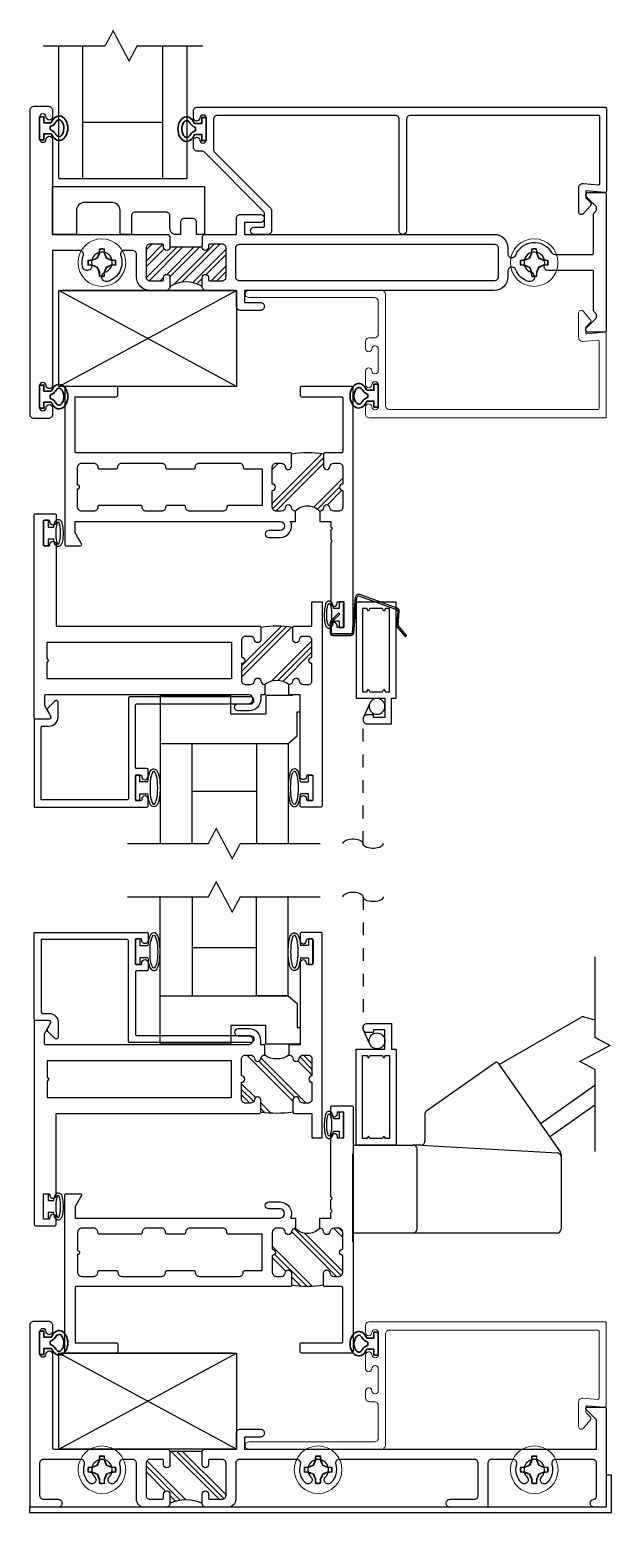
# Model space of a CAD drawing. Extents: x -138 to 168, y -127 to 80.
# Drawn here: x -7.88 to -3.33, y 59.76 to 71.35 of the extents above; entities that cross this region are included whole.
import ezdxf

# ---------------------------------------------------------------- set-up
doc = ezdxf.new("R2010")
doc.units = 0
doc.header["$MEASUREMENT"] = 0
doc.linetypes.add('HIDDEN', pattern=[0.375, 0.25, -0.125])
doc.layers.get('0').update_dxf_attribs({"linetype": 'CONTINUOUS'})
doc.layers.add('ALUM-RED', color=1, linetype='CONTINUOUS', lineweight=9)
doc.layers.add('PROFILE NUMBER', color=150, linetype='CONTINUOUS', lineweight=35)
for name, color, linetype in [('DIM', 7, 'CONTINUOUS'), ('FRAME', 1, 'CONTINUOUS'), ('GEOMETRY', 1, 'CONTINUOUS'), ('GLASS', 7, 'CONTINUOUS'), ('GLAZING', 7, 'CONTINUOUS'), ('MISC', 7, 'CONTINUOUS'), ('SCREEN', 5, 'CONTINUOUS'), ('SCREEN_CLIP', 7, 'CONTINUOUS'), ('SETTING_BLOCK', 4, 'CONTINUOUS'), ('TEXT', 7, 'CONTINUOUS'), ('VENT', 5, 'CONTINUOUS')]:
    doc.layers.add(name, color=color, linetype=linetype)

# ---------------------------------------------------------------- blocks, each defined once
blk = doc.blocks.new('3801 1 INCH GLASS STOP')
blk.add_lwpolyline([(2.741, 0.327, -0.414214), (2.769, 0.299, -0.414214), (2.741, 0.271), (2.669, 0.271, 0.414214), (2.659, 0.261), (2.659, 0.167, 0.198912), (2.668, 0.145), (3.128, -0.315, 0.198912), (3.15, -0.324), (3.183, -0.324, -0.414214), (3.214, -0.355), (3.214, -0.408, -0.414214), (3.189, -0.433, -0.399638), (3.164, -0.41, 0.400364), (3.139, -0.386, 0.414214), (3.114, -0.411), (3.114, -0.581, 0.414214), (3.139, -0.606), (3.139, -0.606, 0.399638), (3.164, -0.582, -0.399638), (3.189, -0.558, -0.414214), (3.214, -0.583), (3.214, -0.637, -0.414214), (3.183, -0.668), (-0.001, -0.668, -0.414214), (-0.011, -0.658), (-0.011, -0.01, -0.440011), (0, 0), (0.149, -0.013), (0.149, 0.04), (0.115, 0.074, -0.395486), (0.114, 0.102), (0.17, 0.165, -0.691708), (0.205, 0.152), (0.205, -0.04, -0.440011), (0.171, -0.071), (0.05, -0.061, 0.440011), (0.039, -0.071), (0.039, -0.593, 0.414214), (0.049, -0.603), (1.52, -0.603, 0.414214), (1.551, -0.572), (1.551, 0.299, -0.414214), (1.579, 0.327, -0.414214), (1.607, 0.299), (1.607, -0.572, 0.414214), (1.638, -0.603), (3.027, -0.603, 0.414214), (3.058, -0.572), (3.058, -0.337, 0.198912), (3.049, -0.315), (2.612, 0.122, -0.198912), (2.603, 0.144), (2.603, 0.296, -0.414214), (2.634, 0.327)], format="xyb", close=True)
blk = doc.blocks.new('3806 MULLION')
h = blk.add_hatch()
h.set_pattern_fill('ANSI32', color=256, scale=0.25, style=0)
h.set_pattern_definition([(45, (-1.96831, -4.979215), (-0.0662913, 0.0662913), []), (45, (-1.92411, -4.979215), (-0.0662913, 0.0662913), [])])
h.paths.add_polyline_path([(-1.369, 0.094, -0.414214), (-1.394, 0.118), (-1.394, 0.134, 0.414214), (-1.404, 0.144), (-1.5, 0.144, 0.414214), (-1.531, 0.113), (-1.531, -0.113, 0.414214), (-1.5, -0.143), (-1.404, -0.143, 0.414214), (-1.394, -0.133), (-1.394, -0.118, -0.414214), (-1.369, -0.094, -0.414214), (-1.344, -0.118), (-1.093, -0.118, -0.414214), (-1.068, -0.094, -0.414214), (-1.043, -0.118), (-1.043, -0.133, 0.414214), (-1.033, -0.143), (-0.937, -0.143, 0.414214), (-0.906, -0.113), (-0.906, 0.113, 0.414214), (-0.937, 0.144), (-1.033, 0.144, 0.414214), (-1.043, 0.134), (-1.043, 0.118, -0.414214), (-1.068, 0.094, -0.414214), (-1.093, 0.118), (-1.093, 0.188, -0.275826), (-1.344, 0.188), (-1.344, 0.118, -0.414214)])
for p, q in [((-1.344, -0.118), (-1.093, -0.118)), ((-1.344, -0.203), (-1.344, -0.133))]:
    blk.add_line(p, q)
for points in [[(-1.093, -0.133), (-1.093, -0.118, -0.414214), (-1.068, -0.094, -0.414214), (-1.043, -0.118), (-1.043, -0.133, 0.414214), (-1.033, -0.143), (-0.937, -0.143, 0.414214), (-0.906, -0.113), (-0.906, 0.113, 0.414214), (-0.937, 0.144), (-1.033, 0.144, 0.414214), (-1.043, 0.134), (-1.043, 0.118, -0.414214), (-1.068, 0.094, -0.414214), (-1.093, 0.118), (-1.093, 0.188, -0.414214), (-1.062, 0.219), (-0.937, 0.219, -0.414214), (-0.831, 0.113), (-0.831, -0.062, 0.414214), (-0.8, -0.094), (-0.738, -0.094, 0.517938), (-0.709, -0.052, -0.42659), (-0.608, 0.149, -0.510157), (-0.56, 0.113), (-0.56, 0.112, -0.323599), (-0.586, 0.077, 2.284894), (-0.483, 0.018, -0.323599), (-0.466, 0.058), (-0.465, 0.058, -0.510157), (-0.41, 0.035, -0.142368), (-0.415, -0.052, 0.517938), (-0.386, -0.094), (-0.175, -0.094), (-0.175, 0.91), (-0.175, 0.961, -0.414214), (-0.15, 0.986, -0.399638), (-0.125, 0.962, 0.399638), (-0.1, 0.939), (-0.1, 0.939, 0.414214), (-0.075, 0.964), (-0.075, 1.134, 0.414214), (-0.1, 1.159), (-0.1, 1.159, 0.399638), (-0.125, 1.135, -0.399638), (-0.15, 1.111), (-0.15, 1.111, -0.414214), (-0.175, 1.136), (-0.175, 1.188, -0.414214), (-0.144, 1.219), (-0.031, 1.219, -0.414214), (0, 1.188), (0, 0), (0, -1.188, -0.414214), (-0.031, -1.219), (-0.144, -1.219, -0.414214), (-0.175, -1.188), (-0.175, -1.136, -0.414214), (-0.15, -1.111), (-0.15, -1.111, -0.399638), (-0.125, -1.135, 0.399638), (-0.1, -1.159), (-0.1, -1.159, 0.414214), (-0.075, -1.133), (-0.075, -0.964, 0.414214), (-0.1, -0.938), (-0.1, -0.938, 0.399638), (-0.125, -0.962, -0.399638), (-0.15, -0.986, -0.414214), (-0.175, -0.961), (-0.175, -0.909), (-0.175, -0.219), (-1.078, -0.219), (-1.093, -0.203)], [(-3.625, -0.143, -0.414214), (-3.656, -0.113), (-3.656, 0.113, -0.414214), (-3.625, 0.144), (-1.637, 0.144, -0.414214), (-1.606, 0.113), (-1.606, -0.113, -0.414214), (-1.637, -0.143)]]:
    blk.add_lwpolyline(points, format="xyb", close=True)
blk.add_lwpolyline([(-1.344, -0.203), (-1.359, -0.219), (-1.612, -0.219), (-1.612, -0.344, -0.414214), (-1.643, -0.374), (-1.799, -0.374, -0.414214), (-1.83, -0.344, -0.414214), (-1.799, -0.312), (-1.674, -0.312), (-1.674, -0.219), (-3.625, -0.219, -0.414214), (-3.731, -0.113), (-3.731, -0.068, 0.414214), (-3.762, -0.037), (-3.764, -0.037, 0.308174), (-3.793, -0.057, -0.627979), (-4.073, -0.078, 0.267949), (-4.1, -0.062), (-4.39, -0.062, 0.414214), (-4.4, -0.072), (-4.4, -0.37, -0.237131), (-4.413, -0.395, 0.457629), (-4.416, -0.441), (-4.346, -0.511, -0.668179), (-4.36, -0.546), (-4.49, -0.546, -0.414214), (-4.5, -0.535), (-4.5, 0), (-4.5, 0.536, -0.414214), (-4.49, 0.546), (-4.36, 0.546, -0.668179), (-4.346, 0.511), (-4.416, 0.441, 0.457629), (-4.413, 0.395, -0.237131), (-4.4, 0.37), (-4.4, 0.073, 0.414214), (-4.39, 0.063), (-4.045, 0.063, -0.500407), (-4.016, 0.023, 2.386509), (-3.914, 0.077, -0.326072), (-3.94, 0.113, -0.502305), (-3.892, 0.149, -0.227368), (-3.793, 0.057, 0.308174), (-3.764, 0.038), (-3.762, 0.038, 0.414214), (-3.731, 0.069), (-3.731, 0.113, -0.414214), (-3.625, 0.219), (-1.674, 0.219), (-1.674, 0.313), (-1.799, 0.313, -0.414214), (-1.83, 0.344, -0.414214), (-1.799, 0.375), (-1.643, 0.375, -0.414214), (-1.612, 0.344), (-1.612, 0.228, 0.414214), (-1.602, 0.219), (-1.375, 0.219, -0.414214), (-1.344, 0.188), (-1.344, 0.118, -0.414214), (-1.369, 0.094, -0.414214), (-1.394, 0.118), (-1.394, 0.134, 0.414214), (-1.404, 0.144), (-1.5, 0.144, 0.414214), (-1.531, 0.113), (-1.531, -0.113, 0.414214), (-1.5, -0.143), (-1.404, -0.143, 0.414214), (-1.394, -0.133), (-1.394, -0.118, -0.414214), (-1.369, -0.094, -0.414214), (-1.344, -0.118), (-1.344, -0.133)], format="xyb")
blk.add_arc((-1.219, 0.398), 0.245, 239.1595, 300.8405)
blk = doc.blocks.new('05P19-BLOCK-OG')
h = blk.add_hatch()
h.set_pattern_fill('PLAST', angle=45, style=0)
h.paths.add_polyline_path([(0.006, 1.12, -1), (0.006, 1.17), (0.006, 1.302, 0.414214), (-0.025, 1.333), (-0.063, 1.333, 0.38311), (-0.094, 1.305, -0.947716), (-0.143, 1.308), (-0.143, 1.403, 0.081165), (-0.394, 1.403), (-0.394, 1.308, -0.947716), (-0.443, 1.305, 0.38311), (-0.474, 1.333), (-0.512, 1.333, 0.414214), (-0.544, 1.302), (-0.544, 1.17, -1), (-0.544, 1.12), (-0.544, 0.988, 0.414214), (-0.512, 0.957), (-0.474, 0.957, 0.38311), (-0.443, 0.985, -0.898027), (-0.394, 0.985, 0.009247), (-0.394, 0.984, 0.372543), (-0.363, 0.957, -0.436275), (-0.174, 0.957, 0.38311), (-0.143, 0.985, -0.898027), (-0.094, 0.985, 0.38311), (-0.063, 0.957), (-0.025, 0.957, 0.414214), (0.006, 0.988)])
for points in [[(-0.394, 0.984, -0.009247), (-0.394, 0.985, 0.898027), (-0.443, 0.985, -0.38311), (-0.474, 0.957), (-0.512, 0.957, -0.414214), (-0.544, 0.988), (-0.544, 1.12, 1), (-0.544, 1.17), (-0.544, 1.302, -0.414214), (-0.512, 1.333), (-0.474, 1.333, -0.38311), (-0.443, 1.305, 0.947716), (-0.394, 1.308), (-0.394, 1.403, 0.414214), (-0.404, 1.413), (-2.073, 1.413, -0.414214), (-2.084, 1.423), (-2.084, 1.852), (-1.761, 1.852, 0.414214), (-1.751, 1.862), (-1.751, 1.922, 0.414214), (-1.761, 1.932), (-2.154, 1.932, 0.414214), (-2.163, 1.922), (-2.163, 0.697, 0.414214), (-2.154, 0.687), (-2.042, 0.687, 0.57735), (-2.034, 0.702), (-2.084, 0.788), (-2.084, 0.877), (-0.483, 0.877, -1), (-0.483, 0.806), (-0.572, 0.806, 1), (-0.572, 0.752), (-0.483, 0.752, 0.536675), (-0.401, 0.877), (-0.363, 0.877), (-0.363, 0.957, -0.38311), (-0.394, 0.985)], [(-0.143, 0.984, 0.009247), (-0.143, 0.985, -0.38311), (-0.174, 0.957), (-0.174, 0.877), (-0.087, 0.877), (-0.087, 0.838, 0.317837), (-0.083, 0.833, -0.707107), (-0.083, 0.814, 0.317837), (-0.087, 0.81), (-0.087, 0.738, 0.317837), (-0.083, 0.733, -0.707107), (-0.083, 0.714, 0.317837), (-0.087, 0.71), (-0.087, 0.239, 1), (-0.037, 0.239), (-0.037, 0.25), (0.014, 0.25), (0.014, 0.05), (-0.037, 0.05), (-0.037, 0.064, 1), (-0.087, 0.064), (-0.087, 0.01, 0.414214), (-0.076, 0), (0.076, 0, 0.414214), (0.087, 0.01), (0.087, 1.922, 0.414214), (0.076, 1.932), (-0.316, 1.932, 0.414214), (-0.326, 1.922), (-0.326, 1.862, 0.414214), (-0.316, 1.852), (-0.003, 1.852, -0.414214), (0.006, 1.842), (0.006, 1.423, -0.414214), (-0.003, 1.413), (-0.134, 1.413, 0.414214), (-0.143, 1.403), (-0.143, 1.308, 0.947716), (-0.094, 1.305, -0.38311), (-0.063, 1.333), (-0.025, 1.333, -0.414214), (0.006, 1.302), (0.006, 1.17, 1), (0.006, 1.12), (0.006, 0.988, -0.414214), (-0.025, 0.957), (-0.063, 0.957, -0.38311), (-0.094, 0.985, 0.898027), (-0.143, 0.985)]]:
    blk.add_lwpolyline(points, format="xyb")
blk.add_lwpolyline([(-1.377, 0.988, -0.414214), (-1.408, 0.957), (-1.529, 0.957, -0.414214), (-1.56, 0.988), (-1.56, 0.992, 0.414214), (-1.569, 1.002), (-1.897, 1.002, 0.414214), (-1.907, 0.992), (-1.907, 0.988, -0.414214), (-1.938, 0.957), (-2.032, 0.957, -0.414214), (-2.064, 0.988), (-2.064, 1.132, 1), (-2.064, 1.162), (-2.064, 1.302, -0.414214), (-2.032, 1.333), (-1.938, 1.333, -0.414214), (-1.907, 1.302), (-1.907, 1.302), (-1.907, 1.298, 0.414214), (-1.897, 1.288), (-1.761, 1.288, 0.414214), (-1.751, 1.298), (-1.751, 1.302), (-1.751, 1.302, -0.414214), (-1.72, 1.333), (-1.408, 1.333, -0.414214), (-1.377, 1.302), (-1.377, 1.302), (-1.377, 1.298, 0.414214), (-1.367, 1.288), (-1.155, 1.288, 0.414214), (-1.145, 1.298), (-1.145, 1.302), (-1.145, 1.302, -0.414214), (-1.114, 1.333), (-0.802, 1.333, -0.414214), (-0.771, 1.302), (-0.771, 1.302), (-0.771, 1.298, 0.414214), (-0.761, 1.288), (-0.623, 1.288), (-0.623, 1.002), (-0.889, 1.002, 0.414214), (-0.898, 0.992), (-0.898, 0.988, -0.414214), (-0.93, 0.957), (-1.19, 0.957, -0.414214), (-1.221, 0.988), (-1.221, 0.992, 0.414214), (-1.23, 1.002), (-1.367, 1.002, 0.414214), (-1.377, 0.992)], format="xyb", close=True)
at = {"color": 7}
for centre, radius, start, end in [((-0.269, 0.638), 0.775, 80.7195, 99.2805), ((-0.269, 0.869), 0.129, 42.8591, 137.1409)]:
    blk.add_arc(centre, radius, start, end, dxfattribs=at)
blk = doc.blocks.new('05P11-Z-BAR')
h = blk.add_hatch()
h.set_pattern_fill('PLAST', angle=45, style=0)
h.set_pattern_definition([(45, (-0.3846, -1e-07), (-0.176777, 0.176777), []), (45, (-0.4067, 0.0221), (-0.176777, 0.176777), []), (45, (-0.4288, 0.0442), (-0.176777, 0.176777), [])])
h.paths.add_polyline_path([(0.006, 1.12, -0.414214), (-0.018, 1.145, -0.414214), (0.006, 1.17), (0.006, 1.302, 0.414214), (-0.025, 1.333), (-0.063, 1.333, 0.38311), (-0.094, 1.305, -0.947716), (-0.143, 1.308), (-0.143, 1.403, 0.087329), (-0.394, 1.403), (-0.394, 1.308, -1), (-0.443, 1.308, 0.352985), (-0.473, 1.333), (-0.512, 1.333, 0.414214), (-0.544, 1.302), (-0.544, 1.17, -0.414214), (-0.518, 1.145, -0.414214), (-0.544, 1.12), (-0.544, 0.988, 0.414214), (-0.512, 0.957), (-0.474, 0.957, 0.38311), (-0.443, 0.985, -0.898027), (-0.394, 0.985, 0.38311), (-0.363, 0.957, -0.325577), (-0.174, 0.957, 0.363634), (-0.143, 0.982, -0.947716), (-0.094, 0.985, 0.38311), (-0.063, 0.957), (-0.025, 0.957, 0.414214), (0.006, 0.988)])
blk.add_line((-0.087, 0.877), (-0.087, 0.877))
for points in [[(-2.164, 2.28, -0.414214), (-2.154, 2.29), (-2.001, 2.29, -0.414214), (-1.991, 2.28), (-1.991, 2.226, -1), (-2.041, 2.226), (-2.041, 2.23, 0.414214), (-2.051, 2.24), (-2.081, 2.24, 0.414214), (-2.091, 2.23), (-2.091, 2.05, 0.414214), (-2.081, 2.04), (-2.051, 2.04, 0.414214), (-2.041, 2.05), (-2.041, 2.051, -1), (-1.991, 2.051), (-1.991, 1.413), (-0.403, 1.413, -0.414214), (-0.394, 1.403), (-0.394, 1.306, -0.888834), (-0.443, 1.306, 0.377258), (-0.474, 1.333), (-0.512, 1.333, 0.414214), (-0.544, 1.302), (-0.544, 1.17, -1), (-0.544, 1.12), (-0.544, 0.988, 0.414214), (-0.512, 0.957), (-0.474, 0.957, 0.383109), (-0.443, 0.985, -0.898027), (-0.394, 0.985, 0.38311), (-0.363, 0.957), (-0.363, 0.877), (-0.394, 0.877), (-0.394, 0.842, -0.414214), (-0.483, 0.752), (-0.571, 0.752, -1), (-0.571, 0.806), (-0.486, 0.806, 0.859155), (-0.486, 0.877), (-2.074, 0.877, 0.414214), (-2.084, 0.867), (-2.084, 0.797, 0.131652), (-2.082, 0.792), (-2.035, 0.709, -0.577353), (-2.048, 0.687), (-2.154, 0.687, -0.414214), (-2.164, 0.697), (-2.164, 2.28)], [(-0.025, 0.957, 0.414214), (0.006, 0.988), (0.006, 1.12, -1), (0.006, 1.17), (0.006, 1.302, 0.414214), (-0.025, 1.333), (-0.063, 1.333, 0.38311), (-0.094, 1.305, -0.947716), (-0.143, 1.308), (-0.143, 1.403, -0.414214), (-0.133, 1.413), (0.006, 1.413), (0.006, 1.603), (0.086, 1.603), (0.086, 0.01, -0.414214), (0.077, 0), (-0.077, 0, -0.414214), (-0.087, 0.01), (-0.087, 0.064, -1), (-0.037, 0.064), (-0.037, 0.06, 0.414214), (-0.027, 0.05), (0.003, 0.05, 0.414214), (0.014, 0.06), (0.014, 0.24, 0.414214), (0.003, 0.25), (-0.027, 0.25, 0.414214), (-0.037, 0.24), (-0.037, 0.239, -1), (-0.087, 0.239), (-0.087, 0.877), (-0.174, 0.877), (-0.174, 0.957, 0.363634), (-0.143, 0.982, -0.947716), (-0.094, 0.985, 0.38311), (-0.063, 0.957), (-0.025, 0.957)]]:
    blk.add_lwpolyline(points, format="xyb")
blk.add_lwpolyline([(-2.063, 1.16), (-2.063, 1.288), (-0.623, 1.288), (-0.623, 1.002), (-2.063, 1.002), (-2.063, 1.129), (-2.048, 1.145)], close=True)
at = {"color": 7}
for centre, radius, start, end in [((-0.269, 0.638), 0.775, 80.7195, 99.2805), ((-0.269, 0.828), 0.16, 53.9319, 126.0681)]:
    blk.add_arc(centre, radius, start, end, dxfattribs=at)
blk = doc.blocks.new('114-FLAT_SCREEN')
blk.add_line((0.142, 0.603), (0.142, 0.602))
at = {"linetype": 'HIDDEN'}
blk.add_line((0.194, 0.481), (0.144, 0.59), dxfattribs=at)
blk.add_lwpolyline([(0.399, 0.442), (0.399, -0.307), (0.087, -0.307), (0.087, 0.442), (0.312, 0.442), (0.312, 0.593), (0.222, 0.593), (0.222, 0.572), (0.172, 0.572, -0.414214), (0.142, 0.602), (0.142, 0.613, -0.414214), (0.172, 0.643), (0.362, 0.643), (0.362, 0.442)], format="xyb", close=True)
blk.add_lwpolyline([(0.292, -0.257), (0.193, -0.257), (0.182, -0.237), (0.17, -0.257), (0.136, -0.257), (0.136, 0.392), (0.17, 0.392), (0.182, 0.372), (0.193, 0.392), (0.292, 0.392), (0.303, 0.372), (0.315, 0.392), (0.348, 0.392), (0.348, -0.257), (0.315, -0.257), (0.303, -0.237)], close=True)
blk.add_circle((0.25, 0.507), 0.0618)
blk = doc.blocks.new('A$C015561B5')
at = {"layer": 'SCREEN', "flags": 128}
for points in [[(0, 0.0093), (0.0003, 0.0076), (0.0013, 0.0059), (0.0029, 0.0044), (0.0051, 0.003), (0.0078, 0.0018), (0.0109, 0.0009), (0.0142, 0.0003), (0.0178, 0), (0.0214, 0), (0.025, 0.0003), (0.0283, 0.0009), (0.0314, 0.0018), (0.0341, 0.003), (0.0362, 0.0044), (0.0379, 0.0059), (0.0388, 0.0076), (0.0392, 0.0093)], [(0.0784, 0.0093), (0.078, 0.011), (0.077, 0.0126), (0.0754, 0.0142), (0.0732, 0.0155), (0.0706, 0.0167), (0.0675, 0.0176), (0.0641, 0.0182), (0.0606, 0.0185), (0.057, 0.0185), (0.0534, 0.0182), (0.05, 0.0176), (0.047, 0.0167), (0.0443, 0.0155), (0.0421, 0.0142), (0.0405, 0.0126), (0.0395, 0.011), (0.0392, 0.0093)]]:
    blk.add_lwpolyline(points, dxfattribs=at)
blk = doc.blocks.new('*U103')
at = {"layer": 'GEOMETRY'}
blk.add_lwpolyline([(1.607, 19.51), (1.563, 19.51), (1.563, 19.458), (1.528, 19.458), (1.528, 19.658), (1.563, 19.658), (1.563, 19.605), (1.607, 19.605)], dxfattribs=at)
at = {"layer": 'GEOMETRY', "extrusion": (0, 0, -1)}
blk.add_ellipse((1.642, 19.558), major_axis=(0, 0.0875), ratio=0.216465, dxfattribs=at)
at = {"layer": 'GEOMETRY'}
blk.add_open_spline([(1.607, 19.605), (1.609, 19.62), (1.612, 19.632), (1.618, 19.649), (1.621, 19.656), (1.634, 19.663), (1.638, 19.664), (1.642, 19.664), (1.652, 19.664), (1.659, 19.658), (1.666, 19.649), (1.668, 19.644), (1.675, 19.624), (1.678, 19.606), (1.682, 19.545), (1.679, 19.499), (1.666, 19.466), (1.663, 19.46), (1.647, 19.45), (1.635, 19.451), (1.622, 19.46), (1.62, 19.465), (1.612, 19.479), (1.61, 19.491), (1.607, 19.507), (1.607, 19.509), (1.607, 19.51)], degree=3, knots=[5.253202, 5.253202, 5.253202, 5.253202, 5.797173, 5.797173, 6.160155, 6.160155, 6.283185, 6.283185, 6.283185, 6.559914, 6.559914, 6.836642, 6.836642, 7.54361, 7.54361, 8.941834, 8.941834, 9.296554, 9.296554, 9.572552, 9.572552, 9.848549, 9.848549, 10.398843, 10.398843, 10.454782, 10.454782, 10.454782, 10.454782], dxfattribs=at)
blk = doc.blocks.new('*U102')
at = {"layer": 'GEOMETRY'}
blk.add_lwpolyline([(1.45, 19.51), (1.493, 19.51), (1.493, 19.458), (1.528, 19.458), (1.528, 19.658), (1.493, 19.658), (1.493, 19.605), (1.45, 19.605)], dxfattribs=at)
blk.add_ellipse((1.415, 19.558), major_axis=(0, 0.0875), ratio=0.216465, dxfattribs=at)
blk.add_open_spline([(1.45, 19.605), (1.448, 19.62), (1.445, 19.632), (1.438, 19.649), (1.436, 19.656), (1.423, 19.663), (1.419, 19.664), (1.415, 19.664), (1.405, 19.664), (1.398, 19.658), (1.391, 19.649), (1.389, 19.644), (1.382, 19.624), (1.379, 19.606), (1.375, 19.545), (1.377, 19.499), (1.391, 19.466), (1.393, 19.46), (1.409, 19.45), (1.422, 19.451), (1.435, 19.46), (1.437, 19.465), (1.444, 19.479), (1.447, 19.491), (1.449, 19.507), (1.45, 19.509), (1.45, 19.51)], degree=3, knots=[5.253202, 5.253202, 5.253202, 5.253202, 5.797173, 5.797173, 6.160155, 6.160155, 6.283185, 6.283185, 6.283185, 6.559914, 6.559914, 6.836642, 6.836642, 7.54361, 7.54361, 8.941834, 8.941834, 9.296554, 9.296554, 9.572552, 9.572552, 9.848549, 9.848549, 10.398843, 10.398843, 10.454782, 10.454782, 10.454782, 10.454782], dxfattribs=at)
blk = doc.blocks.new('dfasdf')
at = {"color": 7, "linetype": 'Continuous', "lineweight": 15}
for p, q in [((54.568, 25.594), (54.537, 25.594)), ((54.568, 25.594), (54.567, 25.599)), ((54.607, 25.61), (54.568, 25.594)), ((54.607, 25.61), (54.601, 25.615)), ((54.623, 25.649), (54.607, 25.61)), ((54.623, 25.649), (54.617, 25.65)), ((54.623, 25.679), (54.62, 25.686)), ((54.623, 25.679), (54.623, 25.649)), ((54.657, 25.649), (54.657, 25.679)), ((54.657, 25.649), (54.662, 25.65)), ((54.673, 25.61), (54.657, 25.649)), ((54.673, 25.61), (54.678, 25.615)), ((54.711, 25.594), (54.673, 25.61)), ((54.711, 25.594), (54.712, 25.599)), ((54.742, 25.594), (54.711, 25.594)), ((54.742, 25.594), (54.748, 25.597)), ((54.537, 25.56), (54.531, 25.557)), ((54.537, 25.56), (54.568, 25.56)), ((54.568, 25.56), (54.567, 25.555)), ((54.568, 25.56), (54.607, 25.544)), ((54.607, 25.544), (54.601, 25.539)), ((54.607, 25.544), (54.623, 25.505)), ((54.623, 25.505), (54.617, 25.504)), ((54.623, 25.505), (54.623, 25.475)), ((54.657, 25.505), (54.673, 25.544)), ((54.657, 25.505), (54.662, 25.504)), ((54.657, 25.475), (54.657, 25.505)), ((54.673, 25.544), (54.711, 25.56)), ((54.673, 25.544), (54.678, 25.539)), ((54.711, 25.56), (54.712, 25.555)), ((54.711, 25.56), (54.742, 25.56)), ((54.657, 25.475), (54.659, 25.468))]:
    blk.add_line(p, q, dxfattribs=at)
at = {"color": 7, "linetype": 'Continuous', "lineweight": 15, "flags": 128}
for points in [[(54.537, 25.594), (54.534, 25.595), (54.531, 25.597)], [(54.657, 25.679), (54.658, 25.683), (54.659, 25.686)], [(54.742, 25.56), (54.745, 25.559), (54.748, 25.557)], [(54.623, 25.475), (54.621, 25.471), (54.62, 25.468)]]:
    blk.add_lwpolyline(points, dxfattribs=at)
at = {"color": 7, "linetype": 'Continuous', "lineweight": 15}
blk.add_circle((54.64, 25.577), 0.186, dxfattribs=at)
for centre, radius, start, end in [((54.64, 25.577), 0.11, 169.7812, 190.2188), ((54.624, 24.657), 0.944, 93.493, 95.669), ((54.64, 25.577), 0.104, 170.5333, 189.4667), ((55.074, 24.524), 1.189, 113.4354, 115.2717), ((55.692, 25.142), 1.189, 154.7283, 156.5646), ((55.559, 25.592), 0.944, 174.331, 176.507), ((54.64, 25.577), 0.11, 79.7812, 100.2188), ((54.64, 25.577), 0.104, 80.5333, 99.4667), ((53.72, 25.592), 0.944, 3.493, 5.669), ((53.587, 25.142), 1.189, 23.4354, 25.2717), ((54.205, 24.524), 1.189, 64.7283, 66.5646), ((54.655, 24.657), 0.944, 84.331, 86.507), ((54.64, 25.577), 0.104, 350.5333, 9.4667), ((54.64, 25.577), 0.11, 349.7812, 10.2188), ((54.624, 26.497), 0.944, 264.331, 266.507), ((55.074, 26.63), 1.189, 244.7283, 246.5646), ((55.692, 26.012), 1.189, 203.4354, 205.2717), ((55.559, 25.562), 0.944, 183.493, 185.669), ((53.72, 25.562), 0.944, 354.331, 356.507), ((53.587, 26.012), 1.189, 334.7283, 336.5646), ((54.205, 26.63), 1.189, 293.4354, 295.2717), ((54.655, 26.497), 0.944, 273.493, 275.669), ((54.64, 25.577), 0.11, 259.7812, 280.2188), ((54.64, 25.577), 0.104, 260.5333, 279.4667)]:
    blk.add_arc(centre, radius, start, end, dxfattribs=at)
blk = doc.blocks.new('05P09-1in_GLASS_STOP')
for p, q in [((-1.338, 0.25), (-1.373, 0.25)), ((-1.373, 0.25), (-1.373, 0.05)), ((-1.338, 0.197), (-1.338, 0.25)), ((-0.022, 0.197), (-0.022, 0.25)), ((-0.022, 0.25), (0.013, 0.25)), ((0.013, 0.25), (0.013, 0.05)), ((-1.276, 0.197), (-1.338, 0.197)), ((-0.084, 0.197), (-0.022, 0.197)), ((-1.373, 0.05), (-1.338, 0.05)), ((-1.338, 0.05), (-1.338, 0.102)), ((-1.338, 0.102), (-1.276, 0.102)), ((-0.022, 0.102), (-0.084, 0.102)), ((-0.022, 0.05), (-0.022, 0.102)), ((0.013, 0.05), (-0.022, 0.05))]:
    blk.add_line(p, q)
blk.add_lwpolyline([(-2.035, 0.709, -0.57735), (-2.047, 0.687), (-2.153, 0.687, 0.414214), (-2.163, 0.677), (-2.163, 0), (-1.283, 0, 0.414214), (-1.273, 0.01), (-1.273, 0.062, 0.414214), (-1.298, 0.087, 0.435311), (-1.323, 0.061, -0.435311), (-1.333, 0.05), (-1.363, 0.05, -0.414214), (-1.373, 0.06), (-1.373, 0.24, -0.414214), (-1.363, 0.25), (-1.333, 0.25, -0.435311), (-1.323, 0.239, 0.435311), (-1.298, 0.212, 0.414214), (-1.273, 0.237), (-1.273, 0.29, 0.414214), (-1.283, 0.3), (-1.363, 0.3, -0.414214), (-1.373, 0.31), (-1.373, 0.795, -0.414214), (-1.363, 0.805), (-0.474, 0.805, 0.414214), (-0.447, 0.832), (-0.447, 0.833, 0.414214), (-0.474, 0.86), (-1.418, 0.86, 0.414214), (-1.428, 0.85), (-1.428, 0.065, -0.414214), (-1.438, 0.055), (-2.108, 0.055), (-2.108, 0.622, -0.414214), (-2.098, 0.632), (-2.047, 0.632, 0.414214), (-1.977, 0.702), (-1.977, 0.817, 0.668179), (-2.003, 0.828), (-2.058, 0.773, 0.339454), (-2.06, 0.755)], format="xyb", close=True)
at = {"extrusion": (0, 0, -1)}
blk.add_ellipse((-1.229, 0.15), major_axis=(0, 0.129), ratio=0.232303, dxfattribs=at)
blk.add_ellipse((-0.131, 0.15), major_axis=(0, 0.129), ratio=0.232303)
for points in [[(-1.276, 0.197), (-1.274, 0.219), (-1.271, 0.239), (-1.262, 0.269), (-1.258, 0.28), (-1.245, 0.294), (-1.237, 0.298), (-1.229, 0.298), (-1.218, 0.298), (-1.21, 0.292), (-1.201, 0.279), (-1.197, 0.272), (-1.187, 0.244), (-1.183, 0.215), (-1.178, 0.136), (-1.182, 0.085), (-1.194, 0.034), (-1.198, 0.022), (-1.214, 0.005), (-1.228, 0), (-1.249, 0.008), (-1.254, 0.016), (-1.262, 0.032), (-1.265, 0.041), (-1.272, 0.067), (-1.274, 0.084), (-1.276, 0.102)], [(-0.084, 0.197), (-0.086, 0.219), (-0.089, 0.239), (-0.098, 0.269), (-0.102, 0.28), (-0.115, 0.294), (-0.123, 0.298), (-0.131, 0.298), (-0.142, 0.298), (-0.15, 0.292), (-0.159, 0.279), (-0.163, 0.272), (-0.173, 0.244), (-0.177, 0.215), (-0.182, 0.136), (-0.178, 0.085), (-0.166, 0.034), (-0.162, 0.022), (-0.146, 0.005), (-0.132, 0), (-0.111, 0.008), (-0.106, 0.016), (-0.098, 0.032), (-0.095, 0.041), (-0.088, 0.067), (-0.086, 0.084), (-0.084, 0.102)]]:
    blk.add_open_spline(points, degree=3, knots=[5.075676, 5.075676, 5.075676, 5.075676, 5.596595, 5.596595, 6.055763, 6.055763, 6.283185, 6.283185, 6.283185, 6.572914, 6.572914, 6.862642, 6.862642, 7.608886, 7.608886, 8.676451, 8.676451, 9.18434, 9.18434, 9.518242, 9.518242, 9.852144, 9.852144, 10.186046, 10.186046, 10.631436, 10.631436, 10.631436, 10.631436])
blk = doc.blocks.new('*U124')
at = {"layer": 'PROFILE NUMBER', "color": 5}
for p, q in [((-0.016, 0.092), (-0.013, 0.083)), ((-0.013, 0.083), (0.013, 0.083)), ((0.013, 0.083), (0.016, 0.092))]:
    blk.add_line(p, q, dxfattribs=at)
blk.add_lwpolyline([(-0.043, 0.091), (-0.043, 0.034), (-0.09, 0.034), (-0.09, 0), (0.09, 0), (0.09, 0.034), (0.043, 0.034), (0.043, 0.091)], dxfattribs=at)
for centre, start, end in [((-0.073, 0.071), 19.8289, 61.175), ((0.073, 0.071), 118.7633, 160.1945)]:
    blk.add_arc(centre, 0.06, start, end, dxfattribs=at)
blk.add_ellipse((0, 0.152), major_axis=(-0.0958, 0), ratio=0.712114, start_param=2.033109, end_param=7.391692, dxfattribs=at)
blk.add_open_spline([(0.044, 0.124), (0.053, 0.129), (0.059, 0.135), (0.069, 0.15), (0.068, 0.157), (0.049, 0.179), (0.027, 0.189), (-0.021, 0.191), (-0.045, 0.181), (-0.067, 0.16), (-0.068, 0.152), (-0.061, 0.137), (-0.054, 0.129), (-0.044, 0.124)], degree=3, knots=[2.2211, 2.2211, 2.2211, 2.2211, 2.727733, 2.727733, 3.7005, 3.7005, 4.673268, 4.673268, 5.646035, 5.646035, 6.618803, 6.618803, 7.203997, 7.203997, 7.203997, 7.203997], dxfattribs=at)
blk = doc.blocks.new('*U127')
at = {"layer": 'PROFILE NUMBER', "color": 5}
for p, q in [((-0.016, 0.092), (-0.013, 0.083)), ((-0.013, 0.083), (0.013, 0.083)), ((0.013, 0.083), (0.016, 0.092))]:
    blk.add_line(p, q, dxfattribs=at)
blk.add_lwpolyline([(-0.043, 0.091), (-0.043, 0.034), (-0.09, 0.034), (-0.09, 0), (0.09, 0), (0.09, 0.034), (0.043, 0.034), (0.043, 0.091)], dxfattribs=at)
for centre, start, end in [((-0.073, 0.071), 19.8289, 61.175), ((0.073, 0.071), 118.7633, 160.1945)]:
    blk.add_arc(centre, 0.06, start, end, dxfattribs=at)
blk.add_ellipse((0, 0.152), major_axis=(-0.0958, 0), ratio=0.712114, start_param=2.033109, end_param=7.391692, dxfattribs=at)
blk.add_open_spline([(0.044, 0.124), (0.053, 0.129), (0.059, 0.135), (0.069, 0.15), (0.068, 0.157), (0.049, 0.179), (0.027, 0.189), (-0.021, 0.191), (-0.045, 0.181), (-0.067, 0.16), (-0.068, 0.152), (-0.061, 0.137), (-0.054, 0.129), (-0.044, 0.124)], degree=3, knots=[2.2211, 2.2211, 2.2211, 2.2211, 2.727733, 2.727733, 3.7005, 3.7005, 4.673268, 4.673268, 5.646035, 5.646035, 6.618803, 6.618803, 7.203997, 7.203997, 7.203997, 7.203997], dxfattribs=at)
blk = doc.blocks.new('*U129')
at = {"layer": 'PROFILE NUMBER', "color": 5}
for p, q in [((-0.016, 0.092), (-0.013, 0.083)), ((-0.013, 0.083), (0.013, 0.083)), ((0.013, 0.083), (0.016, 0.092))]:
    blk.add_line(p, q, dxfattribs=at)
blk.add_lwpolyline([(-0.043, 0.091), (-0.043, 0.034), (-0.09, 0.034), (-0.09, 0), (0.09, 0), (0.09, 0.034), (0.043, 0.034), (0.043, 0.091)], dxfattribs=at)
for centre, start, end in [((-0.073, 0.071), 19.8289, 61.175), ((0.073, 0.071), 118.7633, 160.1945)]:
    blk.add_arc(centre, 0.06, start, end, dxfattribs=at)
blk.add_ellipse((0, 0.152), major_axis=(-0.0958, 0), ratio=0.712114, start_param=2.033109, end_param=7.391692, dxfattribs=at)
blk.add_open_spline([(0.044, 0.124), (0.053, 0.129), (0.059, 0.135), (0.069, 0.15), (0.068, 0.157), (0.049, 0.179), (0.027, 0.189), (-0.021, 0.191), (-0.045, 0.181), (-0.067, 0.16), (-0.068, 0.152), (-0.061, 0.137), (-0.054, 0.129), (-0.044, 0.124)], degree=3, knots=[2.2211, 2.2211, 2.2211, 2.2211, 2.727733, 2.727733, 3.7005, 3.7005, 4.673268, 4.673268, 5.646035, 5.646035, 6.618803, 6.618803, 7.203997, 7.203997, 7.203997, 7.203997], dxfattribs=at)
blk = doc.blocks.new('*U126')
at = {"layer": 'PROFILE NUMBER', "color": 5}
for p, q in [((-0.016, 0.092), (-0.013, 0.083)), ((-0.013, 0.083), (0.013, 0.083)), ((0.013, 0.083), (0.016, 0.092))]:
    blk.add_line(p, q, dxfattribs=at)
blk.add_lwpolyline([(-0.043, 0.091), (-0.043, 0.034), (-0.09, 0.034), (-0.09, 0), (0.09, 0), (0.09, 0.034), (0.043, 0.034), (0.043, 0.091)], dxfattribs=at)
for centre, start, end in [((-0.073, 0.071), 19.8289, 61.175), ((0.073, 0.071), 118.7633, 160.1945)]:
    blk.add_arc(centre, 0.06, start, end, dxfattribs=at)
blk.add_ellipse((0, 0.152), major_axis=(-0.0958, 0), ratio=0.712114, start_param=2.033109, end_param=7.391692, dxfattribs=at)
blk.add_open_spline([(0.044, 0.124), (0.053, 0.129), (0.059, 0.135), (0.069, 0.15), (0.068, 0.157), (0.049, 0.179), (0.027, 0.189), (-0.021, 0.191), (-0.045, 0.181), (-0.067, 0.16), (-0.068, 0.152), (-0.061, 0.137), (-0.054, 0.129), (-0.044, 0.124)], degree=3, knots=[2.2211, 2.2211, 2.2211, 2.2211, 2.727733, 2.727733, 3.7005, 3.7005, 4.673268, 4.673268, 5.646035, 5.646035, 6.618803, 6.618803, 7.203997, 7.203997, 7.203997, 7.203997], dxfattribs=at)
blk = doc.blocks.new('*U125')
at = {"layer": 'PROFILE NUMBER', "color": 5}
for p, q in [((-0.016, 0.092), (-0.013, 0.083)), ((-0.013, 0.083), (0.013, 0.083)), ((0.013, 0.083), (0.016, 0.092))]:
    blk.add_line(p, q, dxfattribs=at)
blk.add_lwpolyline([(-0.043, 0.091), (-0.043, 0.034), (-0.09, 0.034), (-0.09, 0), (0.09, 0), (0.09, 0.034), (0.043, 0.034), (0.043, 0.091)], dxfattribs=at)
for centre, start, end in [((-0.073, 0.071), 19.8289, 61.175), ((0.073, 0.071), 118.7633, 160.1945)]:
    blk.add_arc(centre, 0.06, start, end, dxfattribs=at)
blk.add_ellipse((0, 0.152), major_axis=(-0.0958, 0), ratio=0.712114, start_param=2.033109, end_param=7.391692, dxfattribs=at)
blk.add_open_spline([(0.044, 0.124), (0.053, 0.129), (0.059, 0.135), (0.069, 0.15), (0.068, 0.157), (0.049, 0.179), (0.027, 0.189), (-0.021, 0.191), (-0.045, 0.181), (-0.067, 0.16), (-0.068, 0.152), (-0.061, 0.137), (-0.054, 0.129), (-0.044, 0.124)], degree=3, knots=[2.2211, 2.2211, 2.2211, 2.2211, 2.727733, 2.727733, 3.7005, 3.7005, 4.673268, 4.673268, 5.646035, 5.646035, 6.618803, 6.618803, 7.203997, 7.203997, 7.203997, 7.203997], dxfattribs=at)
blk = doc.blocks.new('*U128')
at = {"layer": 'PROFILE NUMBER', "color": 5}
for p, q in [((-0.016, 0.092), (-0.013, 0.083)), ((-0.013, 0.083), (0.013, 0.083)), ((0.013, 0.083), (0.016, 0.092))]:
    blk.add_line(p, q, dxfattribs=at)
blk.add_lwpolyline([(-0.043, 0.091), (-0.043, 0.034), (-0.09, 0.034), (-0.09, 0), (0.09, 0), (0.09, 0.034), (0.043, 0.034), (0.043, 0.091)], dxfattribs=at)
for centre, start, end in [((-0.073, 0.071), 19.8289, 61.175), ((0.073, 0.071), 118.7633, 160.1945)]:
    blk.add_arc(centre, 0.06, start, end, dxfattribs=at)
blk.add_ellipse((0, 0.152), major_axis=(-0.0958, 0), ratio=0.712114, start_param=2.033109, end_param=7.391692, dxfattribs=at)
blk.add_open_spline([(0.044, 0.124), (0.053, 0.129), (0.059, 0.135), (0.069, 0.15), (0.068, 0.157), (0.049, 0.179), (0.027, 0.189), (-0.021, 0.191), (-0.045, 0.181), (-0.067, 0.16), (-0.068, 0.152), (-0.061, 0.137), (-0.054, 0.129), (-0.044, 0.124)], degree=3, knots=[2.2211, 2.2211, 2.2211, 2.2211, 2.727733, 2.727733, 3.7005, 3.7005, 4.673268, 4.673268, 5.646035, 5.646035, 6.618803, 6.618803, 7.203997, 7.203997, 7.203997, 7.203997], dxfattribs=at)
blk = doc.blocks.new('3809 BLOCK FRAME')
h = blk.add_hatch()
h.set_pattern_fill('PLAST', color=256, angle=45, style=0)
h.set_pattern_definition([(45, (-4.25098, -6.643), (-0.176777, 0.176777), []), (45, (-4.27308, -6.6209), (-0.176777, 0.176777), []), (45, (-4.29517, -6.5988), (-0.176777, 0.176777), [])])
edge = h.paths.add_edge_path()
edge.add_arc((-0.937, 0.093), 0.031, 270, 360, ccw=False)
edge.add_line((-0.937, 0.062), (-1.033, 0.062))
edge.add_arc((-1.033, 0.072), 0.01, 180, 270, ccw=False)
edge.add_line((-1.043, 0.072), (-1.043, 0.103))
edge.add_arc((-1.068, 0.103), 0.025, 360, 450)
edge.add_arc((-1.068, 0.103), 0.025, 90, 180)
edge.add_line((-1.093, 0.103), (-1.093, 0.031))
edge.add_arc((-1.218, -0.221), 0.281, 63.5092, 116.4908)
edge.add_line((-1.344, 0.031), (-1.344, 0.103))
edge.add_arc((-1.369, 0.103), 0.025, 0, 90)
edge.add_arc((-1.369, 0.103), 0.025, 90, 180)
edge.add_line((-1.394, 0.103), (-1.394, 0.072))
edge.add_arc((-1.404, 0.072), 0.01, 270, 360, ccw=False)
edge.add_line((-1.404, 0.062), (-1.5, 0.062))
edge.add_arc((-1.5, 0.093), 0.031, 180, 270, ccw=False)
edge.add_line((-1.531, 0.093), (-1.531, 0.343))
edge.add_arc((-1.5, 0.343), 0.031, 90, 180, ccw=False)
edge.add_line((-1.5, 0.374), (-1.404, 0.374))
edge.add_arc((-1.404, 0.364), 0.01, 0, 90, ccw=False)
edge.add_line((-1.394, 0.364), (-1.394, 0.333))
edge.add_arc((-1.369, 0.333), 0.025, 180, 270)
edge.add_arc((-1.369, 0.333), 0.025, 270, 360)
edge.add_line((-1.344, 0.333), (-1.344, 0.439))
edge.add_line((-1.344, 0.439), (-1.093, 0.439))
edge.add_line((-1.093, 0.439), (-1.093, 0.333))
edge.add_arc((-1.068, 0.333), 0.025, 180, 270)
edge.add_arc((-1.068, 0.333), 0.025, 270, 360)
edge.add_line((-1.043, 0.333), (-1.043, 0.364))
edge.add_arc((-1.033, 0.364), 0.01, 90, 180, ccw=False)
edge.add_line((-1.033, 0.374), (-0.937, 0.374))
edge.add_arc((-0.937, 0.343), 0.031, 0, 90, ccw=False)
edge.add_line((-0.906, 0.343), (-0.906, 0.093))
blk.add_line((-1.093, 0.439), (-1.344, 0.439))
for points in [[(-1.093, 0.439), (-1.093, 0.333, 0.414214), (-1.068, 0.308, 0.414214), (-1.043, 0.333), (-1.043, 0.364, -0.414214), (-1.033, 0.374), (-0.937, 0.374, -0.414214), (-0.906, 0.343), (-0.906, 0.093, -0.414214), (-0.937, 0.062), (-1.033, 0.062, -0.414214), (-1.043, 0.072), (-1.043, 0.103, 0.414214), (-1.068, 0.128), (-1.068, 0.128, 0.414214), (-1.093, 0.103), (-1.093, 0.031, 0.414214), (-1.062, 0), (-0.893, 0, 0.414214), (-0.831, 0.062), (-0.831, 0.343, -0.414214), (-0.8, 0.374), (-0.729, 0.374, -0.5024), (-0.699, 0.334, 0.280293), (-0.661, 0.19, 0.498955), (-0.613, 0.198), (-0.613, 0.198, 0.334263), (-0.618, 0.235, -2.470836), (-0.506, 0.235, 0.334263), (-0.511, 0.198, 0.498955), (-0.463, 0.19, 0.280293), (-0.425, 0.334, -0.5024), (-0.395, 0.374), (-0.106, 0.374, -0.414214), (-0.075, 0.343), (-0.075, 0.093, -0.414214), (-0.106, 0.062), (-0.219, 0.062, 0.414214), (-0.25, 0.031, 0.414214), (-0.219, 0), (0, 0), (0, 1.423, 0.414214), (-0.031, 1.454), (-0.144, 1.454, 0.414214), (-0.175, 1.423), (-0.175, 1.371, 0.414214), (-0.15, 1.346), (-0.15, 1.346, 0.399638), (-0.125, 1.37, -0.399638), (-0.1, 1.394), (-0.1, 1.394, -0.414214), (-0.075, 1.369), (-0.075, 1.199, -0.414214), (-0.1, 1.174), (-0.1, 1.174, -0.399638), (-0.125, 1.198, 0.399638), (-0.15, 1.221, 0.414214), (-0.175, 1.196), (-0.175, 0.464, -0.414214), (-0.185, 0.454), (-1.078, 0.454), (-1.093, 0.439)], [(-1.344, 0.439), (-1.344, 0.439), (-1.359, 0.454), (-1.612, 0.454), (-1.612, 0.579, 0.414214), (-1.643, 0.61), (-1.799, 0.61, 0.414214), (-1.83, 0.579, 0.414214), (-1.799, 0.548), (-1.674, 0.548), (-1.674, 0.454), (-4.425, 0.454), (-4.425, 0.678, -0.198912), (-4.422, 0.685), (-4.343, 0.764, 0.668179), (-4.35, 0.781), (-4.49, 0.781, 0.414214), (-4.5, 0.771), (-4.5, 0.01, 0.414214), (-4.49, 0), (-4.406, 0, 0.414214), (-4.375, 0.031, 0.358249), (-4.4, 0.061, -0.358249), (-4.425, 0.092), (-4.425, 0.343, -0.414214), (-4.394, 0.374), (-4.105, 0.374, -0.5024), (-4.075, 0.334, 0.280293), (-4.037, 0.19, 0.498955), (-3.989, 0.198, 0.334263), (-3.994, 0.235, -2.470836), (-3.882, 0.235, 0.334263), (-3.887, 0.198, 0.498955), (-3.839, 0.19, 0.280293), (-3.801, 0.334, -0.5024), (-3.771, 0.374), (-3.606, 0.374, -0.414214), (-3.575, 0.343), (-3.575, 0), (-3.281, 0, 0.414214), (-3.25, 0.031, 0.414214), (-3.281, 0.062), (-3.469, 0.062, -0.414214), (-3.5, 0.093), (-3.5, 0.343, -0.414214), (-3.469, 0.374), (-2.417, 0.374, -0.5024), (-2.387, 0.334, 0.280293), (-2.349, 0.19, 0.498955), (-2.301, 0.198, 0.334263), (-2.306, 0.235, -2.470836), (-2.194, 0.235, 0.334263), (-2.199, 0.198, 0.498955), (-2.151, 0.19, 0.280293), (-2.113, 0.334, -0.5024), (-2.083, 0.374), (-1.637, 0.374, -0.414214), (-1.606, 0.343), (-1.606, 0.062, 0.414214), (-1.544, 0), (-1.375, 0, 0.414214), (-1.344, 0.031), (-1.344, 0.103, 0.414214), (-1.369, 0.128, 0.414214), (-1.394, 0.103), (-1.394, 0.072, -0.414214), (-1.404, 0.062), (-1.5, 0.062, -0.414214), (-1.531, 0.093), (-1.531, 0.343, -0.414214), (-1.5, 0.374), (-1.404, 0.374, -0.414214), (-1.394, 0.364), (-1.394, 0.333, 0.414214), (-1.369, 0.308, 0.414214), (-1.344, 0.333), (-1.344, 0.439)]]:
    blk.add_lwpolyline(points, format="xyb")
blk.add_arc((-1.218, -0.221), 0.281, 63.5092, 116.4908)

msp = doc.modelspace()

# ---------------------------------------------------------------- linework, layer by layer
for p, q in [((-7.648, 70.184), (-6.648, 70.184)), ((-4.211, 63.262), (-3.573, 63.631)), ((-3.55, 63.634), (-3.462, 63.611)), ((-4.776, 62.904), (-4.242, 63.279)), ((-4.22, 63.275), (-3.733, 62.58)), ((-3.888, 62.802), (-3.462, 63.101)), ((-3.817, 62.699), (-3.462, 62.948)), ((-4.789, 62.664), (-4.789, 62.879)), ((-5.352, 62.634), (-4.883, 62.634)), ((-5.352, 61.878), (-5.352, 62.566)), ((-4.852, 62.634), (-4.883, 62.634)), ((-4.822, 62.632), (-4.852, 62.634)), ((-4.852, 62.603), (-4.852, 61.978)), ((-4.822, 62.632), (-3.756, 62.573)), ((-3.727, 62.562), (-3.727, 61.978)), ((-4.883, 61.946), (-5.352, 61.946)), ((-3.758, 61.946), (-4.883, 61.946))]:
    msp.add_line(p, q)
for centre, radius, start, end in [((-3.558, 63.604), 0.0312, 75, 120.0463), ((-4.233, 63.266), 0.0156, 35.0463, 125.0463), ((-4.758, 62.879), 0.0313, 125.0463, 180), ((-4.821, 62.664), 0.0313, 266.8202, 0), ((-4.883, 62.603), 0.0312, 0, 90), ((-3.758, 62.542), 0.0312, 0, 86.8202), ((-3.758, 62.562), 0.0312, 0, 35.0463), ((-4.883, 61.978), 0.0312, 270, 0), ((-3.758, 61.978), 0.0312, 270, 0)]:
    msp.add_arc(centre, radius, start, end)
at = {"layer": 'ALUM-RED'}
for points in [[(-5.204, 68.4, 0.975), (-5.154, 68.401), (-5.154, 68.571, 0.975), (-5.204, 68.572, -0.975), (-5.254, 68.574), (-5.254, 68.679, -0.975), (-5.204, 68.681, 0.975), (-5.154, 68.682), (-5.154, 68.852, 0.975), (-5.204, 68.853, -0.975), (-5.254, 68.855), (-5.254, 68.908, -0.414214), (-5.223, 68.939), (-5.185, 68.939, 0.414214), (-5.154, 68.97), (-5.154, 69.222, 0.414214), (-5.185, 69.253), (-6.165, 69.253, -1), (-6.165, 69.309), (-5.129, 69.309, -0.414214), (-5.098, 69.278), (-5.098, 68.41, 0.414214), (-5.067, 68.379), (-3.44, 68.379, 0.414214), (-3.43, 68.389), (-3.43, 68.911, 0.440011), (-3.441, 68.921), (-3.557, 68.911, -0.440011), (-3.59, 68.942), (-3.59, 69.134, -0.691708), (-3.555, 69.147), (-3.499, 69.083, -0.395486), (-3.5, 69.056), (-3.531, 69.025, 0.198912), (-3.534, 69.018), (-3.534, 68.98, 0.440011), (-3.524, 68.97), (-3.385, 68.982, -0.440011), (-3.374, 68.972), (-3.374, 68.324, -0.414214), (-3.384, 68.314), (-5.223, 68.314, -0.414214), (-5.254, 68.345), (-5.254, 68.398, -0.975)], [(-5.204, 61.168, -0.975), (-5.154, 61.167), (-5.154, 60.997, -0.975), (-5.204, 60.996, 0.975), (-5.254, 60.994), (-5.254, 60.889, 0.975), (-5.204, 60.887, -0.975), (-5.154, 60.886), (-5.154, 60.716, -0.975), (-5.204, 60.715, 0.975), (-5.254, 60.713), (-5.254, 60.66, 0.414214), (-5.223, 60.629), (-5.185, 60.629, -0.414214), (-5.154, 60.598), (-5.154, 60.346, -0.414214), (-5.185, 60.315), (-6.165, 60.315, 1), (-6.165, 60.259), (-5.129, 60.259, 0.414214), (-5.098, 60.29), (-5.098, 61.158, -0.414214), (-5.067, 61.189), (-3.44, 61.189, -0.414214), (-3.43, 61.179), (-3.43, 60.657, -0.440011), (-3.441, 60.647), (-3.557, 60.657, 0.440011), (-3.59, 60.626), (-3.59, 60.434, 0.691708), (-3.555, 60.421), (-3.499, 60.484, 0.395486), (-3.5, 60.512), (-3.531, 60.543, -0.198912), (-3.534, 60.55), (-3.534, 60.588, -0.440011), (-3.524, 60.598), (-3.385, 60.586, 0.440011), (-3.374, 60.596), (-3.374, 61.244, 0.414214), (-3.384, 61.254), (-5.223, 61.254, 0.414214), (-5.254, 61.223), (-5.254, 61.17, 0.975)]]:
    msp.add_lwpolyline(points, format="xyb", close=True, dxfattribs=at)
at = {"layer": 'GLASS'}
for p, q in [((-7.648, 70.184), (-7.648, 71.218)), ((-7.461, 70.184), (-7.461, 71.218)), ((-6.836, 70.184), (-6.836, 71.218)), ((-6.648, 70.184), (-6.648, 71.218)), ((-6.836, 70.621), (-7.461, 70.621)), ((-6.262, 68.559), (-7.648, 69.309)), ((-7.648, 68.559), (-6.262, 69.309)), ((-7.648, 68.559), (-7.648, 69.309)), ((-7.648, 69.309), (-6.262, 69.309)), ((-6.293, 69.309), (-7.626, 69.309)), ((-6.262, 69.309), (-6.262, 68.559)), ((-6.262, 68.559), (-7.648, 68.559)), ((-6.262, 60.259), (-7.648, 61.009)), ((-7.648, 60.259), (-6.262, 61.009)), ((-7.648, 60.259), (-7.648, 61.009)), ((-7.648, 61.009), (-6.262, 61.009)), ((-6.293, 61.009), (-7.626, 61.009)), ((-6.262, 61.009), (-6.262, 60.259)), ((-6.262, 60.259), (-7.648, 60.259))]:
    msp.add_line(p, q, dxfattribs=at)
at = {"layer": 'GLASS', "linetype": 'Continuous'}
for p, q in [((-6.858, 65.769), (-6.858, 64.988)), ((-6.609, 64.988), (-6.609, 65.769)), ((-6.106, 65.769), (-6.106, 64.988)), ((-5.858, 65.769), (-5.858, 64.988)), ((-6.106, 65.394), (-6.609, 65.394)), ((-6.858, 63.799), (-6.858, 64.572)), ((-6.609, 64.572), (-6.609, 63.799)), ((-6.106, 63.799), (-6.106, 64.572)), ((-5.858, 63.799), (-5.858, 64.572)), ((-6.106, 64.174), (-6.609, 64.174))]:
    msp.add_line(p, q, dxfattribs=at)
at = {"layer": 'GLASS', "const_width": 0.0094}
for points in [[(-7.113, 64.988), (-6.482, 64.988), (-6.42, 65.106), (-6.295, 64.871), (-6.232, 64.988), (-5.608, 64.988)], [(-7.113, 64.572), (-6.482, 64.572), (-6.42, 64.689), (-6.295, 64.454), (-6.232, 64.572), (-5.608, 64.572)], [(-3.462, 64.106), (-3.462, 63.474), (-3.345, 63.412), (-3.58, 63.287), (-3.462, 63.224), (-3.462, 62.583)]]:
    msp.add_lwpolyline(points, dxfattribs=at)
at = {"layer": 'GLAZING', "const_width": 0.0094}
for points in [[(-7.288, 71.218), (-7.225, 71.336), (-7.1, 71.101), (-7.038, 71.218), (-6.523, 71.218)], [(-7.773, 71.218), (-7.288, 71.218)]]:
    msp.add_lwpolyline(points, dxfattribs=at)
at = {"layer": 'MISC'}
msp.add_line((-5.858, 63.799), (-6.106, 63.799), dxfattribs=at)
for points in [[(-5.821, 66.146), (-6.033, 66.146), (-6.033, 66), (-6.305, 66), (-6.305, 66.146), (-6.858, 66.146), (-6.858, 65.769), (-5.858, 65.769), (-5.788, 65.829), (-5.788, 66.017), (-5.764, 66.017)], [(-5.764, 63.422), (-6.033, 63.422), (-6.033, 63.568), (-6.305, 63.568), (-6.305, 63.422), (-6.858, 63.422), (-6.858, 63.799), (-5.858, 63.799), (-5.788, 63.739), (-5.788, 63.551), (-5.764, 63.551)]]:
    msp.add_lwpolyline(points, dxfattribs=at)
at = {"layer": 'MISC', "linetype": 'Continuous'}
msp.add_lwpolyline([(-5.789, 63.551), (-5.764, 63.551)], dxfattribs=at)
at = {"layer": 'MISC'}
msp.add_lwpolyline([(-7.877, 59.805), (-7.877, 59.765), (-3.334, 59.765), (-3.334, 60.055), (-3.374, 60.055), (-3.374, 59.805)], close=True, dxfattribs=at)
at = {"layer": 'SCREEN', "linetype": 'HIDDEN', "ltscale": 0.25}
for p, q in [((-5.273, 64.985), (-5.273, 65.959)), ((-5.273, 64.572), (-5.273, 63.543))]:
    msp.add_line(p, q, dxfattribs=at)
at = {"layer": 'SCREEN_CLIP'}
msp.add_lwpolyline([(-5.509, 66.627, -0.414214), (-5.519, 66.637), (-5.519, 66.713, -0.198912), (-5.516, 66.72), (-5.455, 66.781), (-5.464, 66.789), (-5.525, 66.728, 0.198912), (-5.531, 66.713), (-5.531, 66.637, 0.414214), (-5.509, 66.615), (-5.368, 66.615, 0.388879), (-5.346, 66.635), (-5.322, 66.909, -0.493145), (-5.302, 66.922), (-5.012, 66.817, -0.339454), (-5.002, 66.801), (-5.011, 66.696, 0.198912), (-5.006, 66.68), (-4.944, 66.607), (-4.935, 66.614), (-4.997, 66.688, -0.198912), (-4.999, 66.695), (-4.99, 66.8, 0.339454), (-5.007, 66.828), (-5.298, 66.933, 0.493145), (-5.334, 66.91), (-5.358, 66.636, -0.388879), (-5.368, 66.627)], format="xyb", close=True, dxfattribs=at)
at = {"layer": 'SETTING_BLOCK', "color": 7}
msp.add_lwpolyline([(-6.781, 69.793), (-6.781, 69.891, 0.414214), (-6.811, 69.921), (-7.051, 69.921, 0.414214), (-7.081, 69.891), (-7.081, 69.746), (-7.171, 69.746), (-7.171, 69.934, 0.414214), (-7.233, 69.996), (-7.449, 69.996, 0.414214), (-7.511, 69.934), (-7.511, 69.746), (-7.699, 69.746), (-7.699, 70.121), (-6.511, 70.121), (-6.511, 69.746), (-6.574, 69.746), (-6.574, 69.841, 0.414214), (-6.604, 69.871), (-6.669, 69.871, 0.414214), (-6.699, 69.841), (-6.699, 69.746), (-6.734, 69.746, -0.414214)], format="xyb", close=True, dxfattribs=at)

# ---------------------------------------------------------------- block references
for p in [(-61.953, 43.949), (-58.577, 43.949), (-61.952, 34.521), (-60.264, 34.521), (-58.576, 34.521)]:
    msp.add_blockref('dfasdf', p)
at = {"layer": 'DIM'}
for name, p in [('*U103', (-9.296, 47.856)), ('*U102', (-6.953, 47.219)), ('*U102', (-6.953, 43.233)), ('*U103', (-9.296, 42.596))]:
    msp.add_blockref(name, p, dxfattribs=at)
at = {"layer": 'FRAME', "rotation": 180}
for name, p in [('3806 MULLION', (-7.874, 69.528)), ('3801 1 INCH GLASS STOP', (-3.384, 70.073))]:
    msp.add_blockref(name, p, dxfattribs=at)
at = {"layer": 'FRAME'}
msp.add_blockref('05P19-BLOCK-OG', (-5.438, 66.627), dxfattribs=at)
at = {"layer": 'FRAME', "xscale": -1, "rotation": 180}
msp.add_blockref('05P19-BLOCK-OG', (-5.438, 62.941), dxfattribs=at)
at = {"layer": 'FRAME', "xscale": -1}
msp.add_blockref('3809 BLOCK FRAME', (-7.874, 59.805), dxfattribs=at)
at = {"layer": 'SCREEN', "xscale": -1, "rotation": 180}
msp.add_blockref('114-FLAT_SCREEN', (-5.414, 66.567), dxfattribs=at)
at = {"layer": 'SCREEN', "xscale": -4, "yscale": 4, "zscale": 4}
for p in [(-5.117, 64.951), (-5.116, 64.535)]:
    msp.add_blockref('A$C015561B5', p, dxfattribs=at)
at = {"layer": 'SCREEN'}
msp.add_blockref('114-FLAT_SCREEN', (-5.414, 62.941), dxfattribs=at)
at = {"layer": 'TEXT', "rotation": 270}
for name, p in [('*U126', (-7.799, 70.576)), ('*U127', (-7.799, 68.479)), ('*U128', (-7.799, 61.089))]:
    msp.add_blockref(name, p, dxfattribs=at)
at = {"layer": 'TEXT', "xscale": -1, "rotation": 90}
for name, p in [('*U129', (-6.499, 70.569)), ('*U124', (-5.154, 68.486)), ('*U125', (-5.154, 61.082))]:
    msp.add_blockref(name, p, dxfattribs=at)
at = {"layer": 'VENT'}
for name in ['05P11-Z-BAR', '05P09-1in_GLASS_STOP']:
    msp.add_blockref(name, (-5.678, 65.274), dxfattribs=at)
at = {"layer": 'VENT', "xscale": -1, "rotation": 180}
for name in ['05P11-Z-BAR', '05P09-1in_GLASS_STOP']:
    msp.add_blockref(name, (-5.678, 64.294), dxfattribs=at)

doc.saveas('drawing.dxf')
